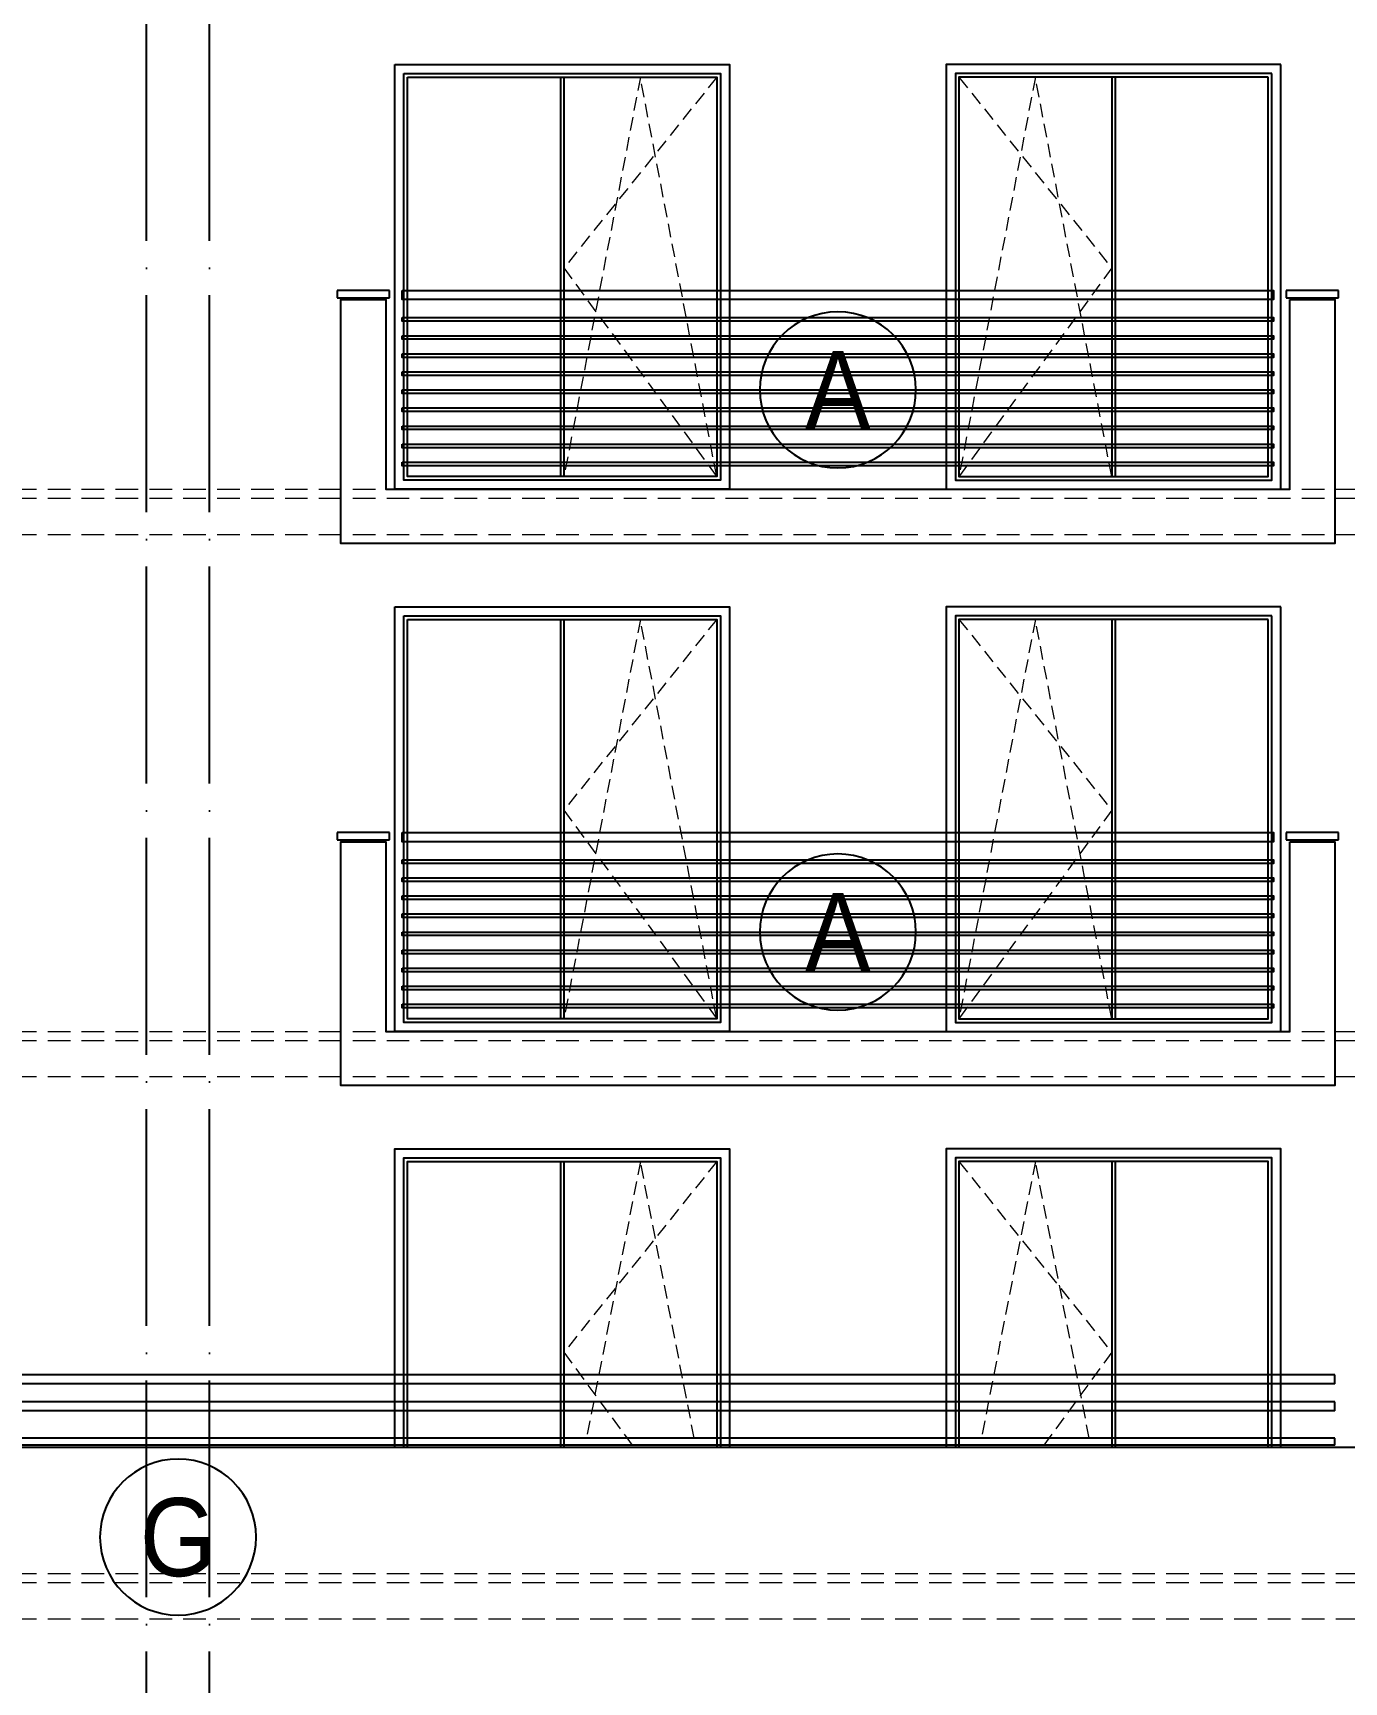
# Model space of a CAD drawing. Extents: x 9615146 to 9672346, y 4699603 to 4705703.
# Drawn here: x 9647431 to 9648156, y 4700649 to 4701561 of the extents above; entities that cross this region are included whole.
import ezdxf
from ezdxf.enums import TextEntityAlignment as Align

# ---------------------------------------------------------------- set-up
doc = ezdxf.new("R2010")
doc.units = 0
doc.header["$LTSCALE"] = 0.5
doc.header["$MEASUREMENT"] = 0
doc.linetypes.add('ACAD_ISO04W100', pattern=[30, 24, -3, 0, -3])
doc.linetypes.add('DASHED', pattern=[0.75, 0.5, -0.25])
for name, color, linetype in [('_axis', 1, 'ACAD_ISO04W100'), ('_text_spesif_window', 41, 'CONTINUOUS'), ('_view', 3, 'CONTINUOUS'), ('fasadi', 147, 'CONTINUOUS')]:
    doc.layers.add(name, color=color, linetype=linetype)
doc.layers.add('_punk', color=8, linetype='DASHED', lineweight=9)
doc.styles.add('HEB1', font='', dxfattribs={"width": 0.8, "oblique": 17})
doc.styles.add('POMESHTENIA', font='arial.ttf', dxfattribs={"width": 0.9})
doc.styles.get('HEB1').set_extended_font_data('HebarU Cyr')

# ---------------------------------------------------------------- blocks, each defined once
blk = doc.blocks.new('fghfdg')
at = {"layer": '_text_spesif_window'}
blk.add_circle((0, 0), 18, dxfattribs=at)
at = {"layer": '_text_spesif_window', "style": 'HEB1', "text_generation_flag": 6, "width": 0.7999999999992724}
blk.add_attdef('A', text='', height=18, rotation=179.9999998932783, dxfattribs=at).set_placement((-1.862645149230957e-09, -9.232262405566871), align=Align.CENTER)

msp = doc.modelspace()

# ---------------------------------------------------------------- linework, layer by layer
at = {"layer": '_axis', "ltscale": 10}
for p, q in [((9647493.23069682, 4699945.264943837), (9647493.230696145, 4702088.083975486)), ((9647528.23069679, 4699945.264943852), (9647528.230696116, 4702088.0839755))]:
    msp.add_line(p, q, dxfattribs=at)
at = {"layer": '_punk', "ltscale": 30}
for p, q in [((9647766.480705775, 4701536.838115538), (9647724.230697628, 4701315.838115538)), ((9647808.730705984, 4701536.838115538), (9647724.230705565, 4701431.338115538)), ((9647808.730705984, 4701315.838115538), (9647766.480705775, 4701536.838115538)), ((9647984.980699435, 4701536.838115538), (9647942.730691288, 4701315.838115538)), ((9647942.730699224, 4701536.838115538), (9648027.230699643, 4701431.338115538)), ((9648027.230699643, 4701315.838115538), (9647984.980699435, 4701536.838115538)), ((9647724.230705565, 4701431.338115538), (9647808.730705984, 4701315.838115538)), ((9648027.230699643, 4701431.338115538), (9647942.730699224, 4701315.838115538)), ((9647766.480705775, 4701236.838115538), (9647724.230697628, 4701015.838115538)), ((9647808.730705984, 4701236.838115538), (9647724.230705565, 4701131.338115538)), ((9647808.730705984, 4701015.838115538), (9647766.480705775, 4701236.838115538)), ((9647984.980699435, 4701236.838115538), (9647942.730691288, 4701015.838115538)), ((9647942.730699224, 4701236.838115538), (9648027.230699643, 4701131.338115538)), ((9648027.230699643, 4701015.838115538), (9647984.980699435, 4701236.838115538)), ((9647724.230705565, 4701131.338115538), (9647808.730705984, 4701015.838115538)), ((9648027.230699643, 4701131.338115538), (9647942.730699224, 4701015.838115538)), ((9647808.7307151, 4700936.838115538), (9647724.23071468, 4700831.338115538)), ((9647766.480714891, 4700936.838115538), (9647736.667938575, 4700783.838115531)), ((9647796.293485602, 4700783.838115531), (9647766.480714891, 4700936.838115538)), ((9647942.730700752, 4700936.838115538), (9648027.23070117, 4700831.338115538)), ((9647984.980700962, 4700936.838115538), (9647955.167924646, 4700783.838115531)), ((9648014.793471674, 4700783.838115531), (9647984.980700962, 4700936.838115538)), ((9647724.23071468, 4700831.338115538), (9647762.639805783, 4700778.838115535)), ((9648027.23070117, 4700831.338115538), (9647988.821610069, 4700778.838115535))]:
    msp.add_line(p, q, dxfattribs=at)
at = {"layer": '_punk', "ltscale": 50}
for p, q in [((9639769.916966839, 4701308.838115537), (9650063.251864213, 4701308.838115537)), ((9639769.916966839, 4701303.838115538), (9650063.251864213, 4701303.838115537)), ((9639769.916966839, 4701283.838115538), (9650063.251864213, 4701283.838115537)), ((9639769.916966839, 4701008.838115538), (9650063.251864213, 4701008.838115537)), ((9639769.916966839, 4701003.838115538), (9650063.251864213, 4701003.838115537)), ((9639769.916966839, 4700983.838115538), (9650063.251864213, 4700983.838115537)), ((9639769.916966839, 4700708.838115537), (9650063.251864213, 4700708.838115537)), ((9639769.916966839, 4700703.838115538), (9650063.251864213, 4700703.838115538)), ((9639769.916966839, 4700683.838115538), (9650063.251864213, 4700683.838115538))]:
    msp.add_line(p, q, dxfattribs=at)
at = {"layer": 'fasadi'}
for p, q in [((9647722.230697628, 4701536.838115538), (9647722.230697628, 4701315.838115538)), ((9647724.230697628, 4701536.838115538), (9647724.230697628, 4701315.838115538)), ((9648027.230699643, 4701536.838115538), (9648027.230699643, 4701315.838115538)), ((9648029.230699643, 4701536.838115538), (9648029.230699643, 4701315.838115538)), ((9647627.73069761, 4701418.838115537), (9647598.73069762, 4701418.838115537)), ((9647598.73069762, 4701418.838115537), (9647598.73069762, 4701414.838115537)), ((9647598.73069762, 4701414.838115537), (9647627.73069761, 4701414.838115537)), ((9647627.73069761, 4701414.838115537), (9647627.73069761, 4701418.838115537)), ((9648152.730699642, 4701418.838115537), (9648123.730699647, 4701418.838115537)), ((9648123.730699647, 4701418.838115537), (9648123.730699647, 4701414.838115537)), ((9648123.730699647, 4701414.838115537), (9648152.730699642, 4701414.838115537)), ((9648152.730699642, 4701414.838115537), (9648152.730699642, 4701418.838115537)), ((9647722.230697628, 4701236.838115538), (9647722.230697628, 4701015.838115538)), ((9647724.230697628, 4701236.838115538), (9647724.230697628, 4701015.838115538)), ((9648027.230699643, 4701236.838115538), (9648027.230699643, 4701015.838115538)), ((9648029.230699643, 4701236.838115538), (9648029.230699643, 4701015.838115538)), ((9647627.73069761, 4701118.838115537), (9647598.73069762, 4701118.838115537)), ((9647598.73069762, 4701118.838115537), (9647598.73069762, 4701114.838115537)), ((9647627.73069761, 4701114.838115537), (9647627.73069761, 4701118.838115537)), ((9648152.730699642, 4701118.838115537), (9648123.730699647, 4701118.838115537)), ((9648123.730699647, 4701118.838115537), (9648123.730699647, 4701114.838115537)), ((9648152.730699642, 4701114.838115537), (9648152.730699642, 4701118.838115537)), ((9647598.73069762, 4701114.838115537), (9647627.73069761, 4701114.838115537)), ((9648123.730699647, 4701114.838115537), (9648152.730699642, 4701114.838115537)), ((9647722.230706744, 4700936.838115538), (9647722.230706744, 4700778.838115535)), ((9647724.230706744, 4700936.838115538), (9647724.230706744, 4700778.838115535)), ((9648027.230709108, 4700936.838115538), (9648027.230709108, 4700778.838115535)), ((9648029.230709108, 4700936.838115538), (9648029.230709108, 4700778.838115535)), ((9648150.730707595, 4700818.838115531), (9646790.730708383, 4700818.838115531)), ((9648150.730707595, 4700813.838115526), (9648150.730707595, 4700818.838115531)), ((9648150.730707595, 4700813.838115526), (9646790.730708383, 4700813.838115526)), ((9648150.730707595, 4700803.838115531), (9646790.730708383, 4700803.838115531)), ((9648150.730707595, 4700798.838115525), (9646790.730708383, 4700798.838115525)), ((9648150.730707595, 4700798.838115525), (9648150.730707595, 4700803.838115531)), ((9648150.730707595, 4700783.838115531), (9646790.730708383, 4700783.838115531)), ((9648150.730707595, 4700779.838115525), (9648150.730707595, 4700783.838115531)), ((9648150.730707595, 4700779.838115525), (9646790.730708383, 4700779.838115525)), ((9646790.730708187, 4700778.838115536), (9648225.730722798, 4700778.838115536))]:
    msp.add_line(p, q, dxfattribs=at)
for points in [[(9647630.730697209, 4701543.838115538), (9647815.730698047, 4701543.838115538), (9647815.730698047, 4701308.838115538), (9647630.730697209, 4701308.838115538)], [(9647635.730697209, 4701538.838115538), (9647810.730698047, 4701538.838115538), (9647810.730698047, 4701313.838115538), (9647635.730697209, 4701313.838115538)], [(9648120.730700063, 4701543.838115538), (9647935.730699224, 4701543.838115538), (9647935.730699224, 4701308.838115538), (9648120.730700063, 4701308.838115538)], [(9648115.730700063, 4701538.838115538), (9647940.730699224, 4701538.838115538), (9647940.730699224, 4701313.838115538), (9648115.730700063, 4701313.838115538)], [(9647637.730697209, 4701536.838115538), (9647808.730698047, 4701536.838115538), (9647808.730698047, 4701315.838115538), (9647637.730697209, 4701315.838115538)], [(9648113.730700063, 4701536.838115538), (9647942.730699224, 4701536.838115538), (9647942.730699224, 4701315.838115538), (9648113.730700063, 4701315.838115538)], [(9648125.730699653, 4701413.838115537), (9648150.730699647, 4701413.838115537), (9648150.730707595, 4701278.838115531), (9647600.730697613, 4701278.838115531), (9647600.730697623, 4701413.838115537), (9647625.730697619, 4701413.838115537), (9647625.730697619, 4701308.838115537), (9648125.730699653, 4701308.838115537), (9648125.730699653, 4701413.838115537)], [(9647634.730697611, 4701418.838115524), (9648116.730699662, 4701418.838115524), (9648116.730699662, 4701413.838115533), (9647634.730697611, 4701413.838115533)], [(9647634.730697611, 4701403.838115534), (9648116.730699662, 4701403.838115534), (9648116.730699662, 4701401.838115534), (9647634.730697611, 4701401.838115534)], [(9647634.730697611, 4701393.83811553), (9648116.730699662, 4701393.83811553), (9648116.730699662, 4701391.83811553), (9647634.730697611, 4701391.83811553)], [(9647634.730697611, 4701383.838115526), (9648116.730699662, 4701383.838115526), (9648116.730699662, 4701381.838115526), (9647634.730697611, 4701381.838115526)], [(9647634.730697611, 4701373.838115525), (9648116.730699662, 4701373.838115525), (9648116.730699662, 4701371.838115525), (9647634.730697611, 4701371.838115525)], [(9647634.730697611, 4701363.838115521), (9648116.730699662, 4701363.838115521), (9648116.730699662, 4701361.838115521), (9647634.730697611, 4701361.838115521)], [(9647634.730697611, 4701353.838115517), (9648116.730699662, 4701353.838115517), (9648116.730699662, 4701351.838115517), (9647634.730697611, 4701351.838115517)], [(9647634.730697611, 4701343.838115513), (9648116.730699662, 4701343.838115513), (9648116.730699662, 4701341.838115513), (9647634.730697611, 4701341.838115513)], [(9647634.730697611, 4701333.838115511), (9648116.730699662, 4701333.838115511), (9648116.730699662, 4701331.838115511), (9647634.730697611, 4701331.838115511)], [(9647634.730697611, 4701323.838115507), (9648116.730699662, 4701323.838115507), (9648116.730699662, 4701321.838115507), (9647634.730697611, 4701321.838115507)], [(9647630.730697209, 4701243.838115538), (9647815.730698047, 4701243.838115538), (9647815.730698047, 4701008.838115538), (9647630.730697209, 4701008.838115538)], [(9647635.730697209, 4701238.838115538), (9647810.730698047, 4701238.838115538), (9647810.730698047, 4701013.838115538), (9647635.730697209, 4701013.838115538)], [(9647637.730697209, 4701236.838115538), (9647808.730698047, 4701236.838115538), (9647808.730698047, 4701015.838115538), (9647637.730697209, 4701015.838115538)], [(9648120.730700063, 4701243.838115538), (9647935.730699224, 4701243.838115538), (9647935.730699224, 4701008.838115538), (9648120.730700063, 4701008.838115538)], [(9648115.730700063, 4701238.838115538), (9647940.730699224, 4701238.838115538), (9647940.730699224, 4701013.838115538), (9648115.730700063, 4701013.838115538)], [(9648113.730700063, 4701236.838115538), (9647942.730699224, 4701236.838115538), (9647942.730699224, 4701015.838115538), (9648113.730700063, 4701015.838115538)], [(9647634.730697611, 4701118.838115524), (9648116.730699662, 4701118.838115524), (9648116.730699662, 4701113.838115533), (9647634.730697611, 4701113.838115533)], [(9648125.730699653, 4701113.838115537), (9648150.730699647, 4701113.838115537), (9648150.730707595, 4700978.838115531), (9647600.730697613, 4700978.838115531), (9647600.730697623, 4701113.838115537), (9647625.730697619, 4701113.838115537), (9647625.730697619, 4701008.838115537), (9648125.730699653, 4701008.838115537), (9648125.730699653, 4701113.838115537)], [(9647634.730697611, 4701103.838115534), (9648116.730699662, 4701103.838115534), (9648116.730699662, 4701101.838115534), (9647634.730697611, 4701101.838115534)], [(9647634.730697611, 4701093.838115531), (9648116.730699662, 4701093.838115531), (9648116.730699662, 4701091.838115531), (9647634.730697611, 4701091.838115531)], [(9647634.730697611, 4701083.838115527), (9648116.730699662, 4701083.838115527), (9648116.730699662, 4701081.838115527), (9647634.730697611, 4701081.838115527)], [(9647634.730697611, 4701073.838115525), (9648116.730699662, 4701073.838115525), (9648116.730699662, 4701071.838115525), (9647634.730697611, 4701071.838115525)], [(9647634.730697611, 4701063.838115522), (9648116.730699662, 4701063.838115522), (9648116.730699662, 4701061.838115522), (9647634.730697611, 4701061.838115522)], [(9647634.730697611, 4701053.838115518), (9648116.730699662, 4701053.838115518), (9648116.730699662, 4701051.838115518), (9647634.730697611, 4701051.838115518)], [(9647634.730697611, 4701043.838115513), (9648116.730699662, 4701043.838115513), (9648116.730699662, 4701041.838115513), (9647634.730697611, 4701041.838115513)], [(9647634.730697611, 4701033.838115511), (9648116.730699662, 4701033.838115511), (9648116.730699662, 4701031.838115511), (9647634.730697611, 4701031.838115511)], [(9647634.730697611, 4701023.838115507), (9648116.730699662, 4701023.838115507), (9648116.730699662, 4701021.838115507), (9647634.730697611, 4701021.838115507)]]:
    msp.add_lwpolyline(points, close=True, dxfattribs=at)
for points in [[(9647630.730706325, 4700778.838115536), (9647630.730706325, 4700943.838115538), (9647815.730707163, 4700943.838115538), (9647815.730707163, 4700778.838115536)], [(9647630.73070715, 4700778.838115536), (9647630.73070715, 4700943.838115538), (9647815.730707163, 4700943.838115538), (9647815.730707163, 4700778.838115536)], [(9647635.730706325, 4700778.838115536), (9647635.730706325, 4700938.838115538), (9647810.730707163, 4700938.838115538), (9647810.730707163, 4700778.838115536)], [(9647637.730706325, 4700778.838115536), (9647637.730706325, 4700936.838115538), (9647808.730707163, 4700936.838115538), (9647808.730707163, 4700778.838115536)], [(9648120.730709527, 4700778.838115536), (9648120.730709527, 4700943.838115538), (9647935.730708688, 4700943.838115538), (9647935.730708688, 4700778.838115536)], [(9648120.730708702, 4700778.838115536), (9648120.730708702, 4700943.838115538), (9647935.730708688, 4700943.838115538), (9647935.730708688, 4700778.838115536)], [(9648115.730709527, 4700778.838115536), (9648115.730709527, 4700938.838115538), (9647940.730708688, 4700938.838115538), (9647940.730708688, 4700778.838115536)], [(9648113.730709527, 4700778.838115536), (9648113.730709527, 4700936.838115538), (9647942.730708688, 4700936.838115538), (9647942.730708688, 4700778.838115536)]]:
    msp.add_lwpolyline(points, dxfattribs=at)

# ---------------------------------------------------------------- block references
at = {"layer": '_view'}
ref = msp.add_blockref('fghfdg', (9647875.730698638, 4701363.838115402), dxfattribs=dict(at, xscale=-2.399999998509884, yscale=2.400000000372529, zscale=2.4, rotation=180))
ref.add_attrib('A', 'A', dxfattribs={"layer": '_text_spesif_window', "height": 43.2, "rotation": 1.067217057814492e-07, "style": 'POMESHTENIA', "width": 0.9}).set_placement((9647875.730698638, 4701363.838115402), align=Align.MIDDLE)
ref = msp.add_blockref('fghfdg', (9647875.730698638, 4701063.83811517), dxfattribs=dict(at, xscale=-2.399999998509884, yscale=2.400000000372529, zscale=2.4, rotation=180))
ref.add_attrib('A', 'A', dxfattribs={"layer": '_text_spesif_window', "height": 43.2, "rotation": 1.067217057814492e-07, "style": 'POMESHTENIA', "width": 0.9}).set_placement((9647875.730698638, 4701063.83811517), align=Align.MIDDLE)
ref = msp.add_blockref('fghfdg', (9647510.730697526, 4700729.038115395), dxfattribs=dict(at, xscale=-2.399999998509884, yscale=2.400000000372529, zscale=2.4, rotation=180))
ref.add_attrib('A', 'G', dxfattribs={"layer": '_text_spesif_window', "height": 43.2, "rotation": 1.067217057814492e-07, "style": 'POMESHTENIA', "width": 0.9}).set_placement((9647510.730697526, 4700729.038115395), align=Align.MIDDLE)

doc.saveas('drawing.dxf')
